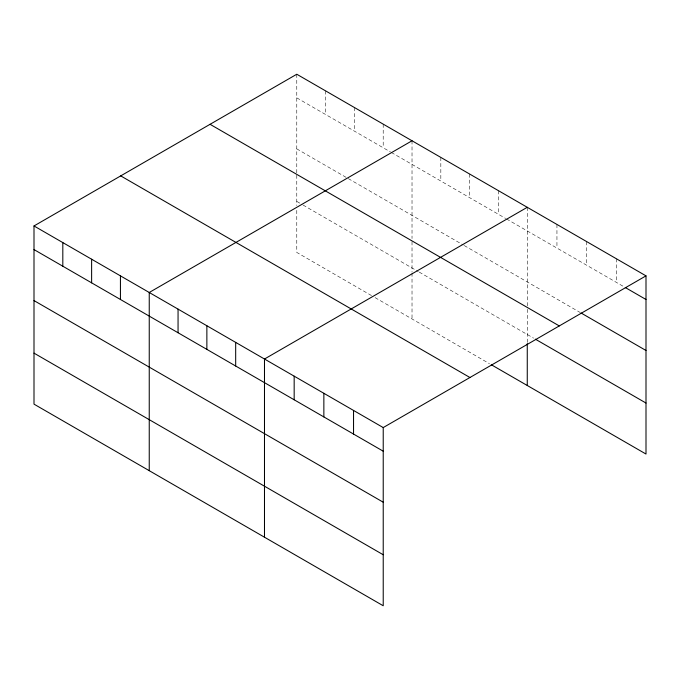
<?xml version="1.0" encoding="UTF-8"?>
<svg xmlns="http://www.w3.org/2000/svg" width="680" height="680" viewBox="0 0 680 680"><rect width="100%" height="100%" fill="white"/><g stroke="black" fill="none" stroke-linecap="round" stroke-linejoin="round"><path stroke-width="0.51" stroke-dasharray="3.4 2.55" d="M296.777 97.86L390.413 151.92M391.315 152.447L505.656 218.458M506.558 218.977L623.509 286.501M296.777 148.869L463.344 245.038M464.236 245.556L580.337 312.579M296.777 201.416L302.175 204.535M303.076 205.062L418.319 271.592M419.22 272.111L533.562 338.13M371.501 295.57L296.777 252.425L296.777 209.584M375.105 297.644L489.447 363.664M616.318 258.723L616.318 282.353M586.636 241.587L586.636 265.208M556.946 224.451L556.946 248.073M527.263 207.306L527.263 306.111M527.263 309.264L527.263 342.652M498.457 190.68L498.457 214.302M469.642 174.046L469.642 197.668M440.827 157.411L440.827 181.033M412.021 140.777L412.021 238.527M412.021 241.68L412.021 272.034M412.021 273.054L412.021 318.962M383.205 124.143L383.205 147.764M354.399 107.508L354.399 131.13M325.584 90.873L325.584 114.495M296.777 74.239L296.777 173.043M296.777 175.143L296.777 205.505"/><path stroke-width="1.02" d="M34 225.955L383.223 427.575L383.223 605.761L34 404.141L34 225.955L296.777 74.239L646 275.859L646 454.044L491.249 364.701M412.021 140.777L149.243 292.485L149.243 470.671M527.263 207.306L264.486 359.023L264.486 537.208M383.223 427.575L646 275.859M625.311 287.547L646 299.489M581.238 313.098L646 350.489M210.06 124.304L559.283 325.924M535.356 339.167L646 403.045M120.717 175.891L469.94 377.51M34 249.577L383.223 451.197M34 300.585L383.223 502.206M34 353.132L383.223 554.752M527.263 343.672L527.263 385.492M353.541 410.44L353.541 434.061M323.858 393.295L323.858 416.925M294.168 376.159L294.168 399.789M235.679 342.388L235.679 366.01M206.864 325.754L206.864 349.384M178.058 309.12L178.058 332.75M120.436 275.85L120.436 299.481M91.621 259.216L91.621 282.846M62.815 242.59L62.815 266.212"/></g></svg>
